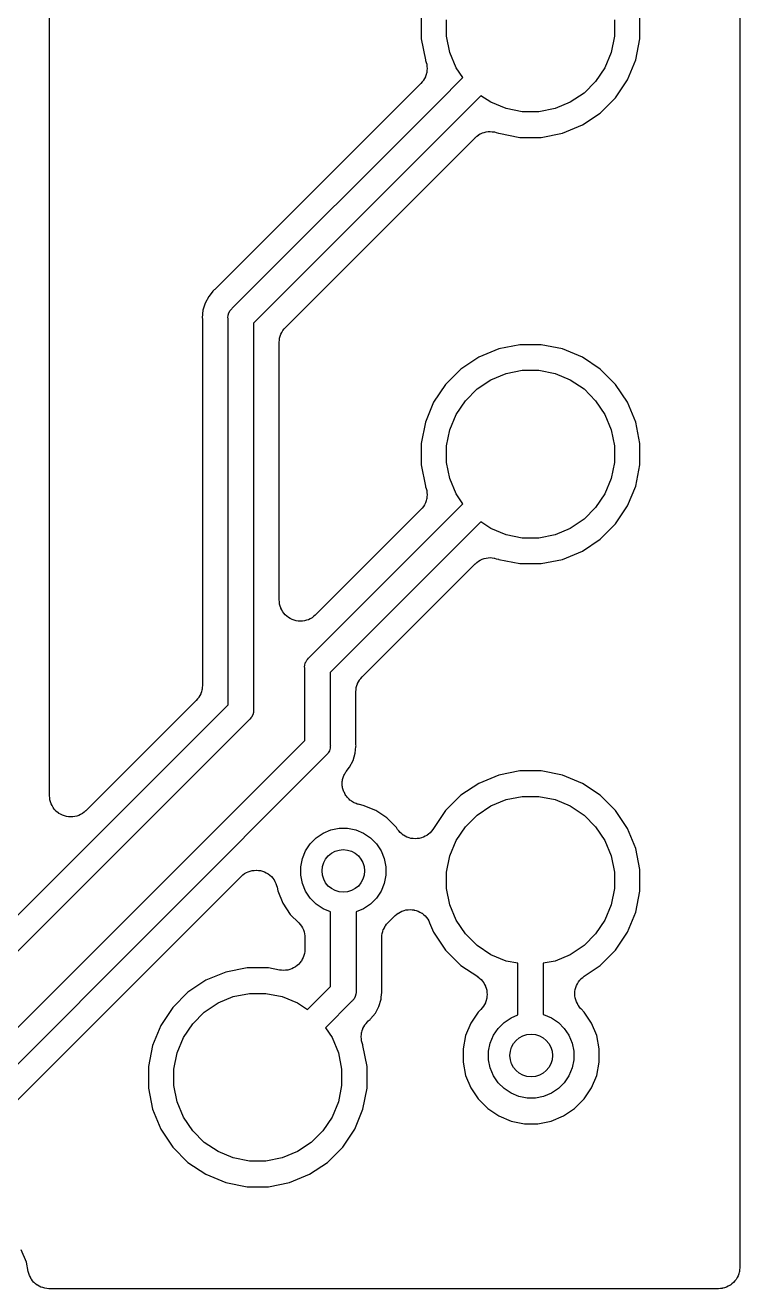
# Model space of a CAD drawing. Extents: x 98.9 to 141.5, y -118.8 to -76.2.
# Drawn here: x 137.23 to 141.49, y -91.74 to -84.21 of the extents above; entities that cross this region are included whole.
import ezdxf

# ---------------------------------------------------------------- set-up
doc = ezdxf.new("R2010")
doc.units = 0
doc.layers.add('BLACK', color=7, linetype='CONTINUOUS')

msp = doc.modelspace()

# ---------------------------------------------------------------- linework, layer by layer
at = {"layer": 'BLACK', "linetype": 'CONTINUOUS'}
for p, q in [((141.488, -79.0858), (141.488, -91.613)), ((137.374, -88.8015), (137.374, -81.7175)), ((139.589, -84.1617), (139.589, -84.2903)), ((139.741, -84.2752), (139.741, -84.1768)), ((140.741, -84.1768), (140.741, -84.2752)), ((140.893, -84.2903), (140.893, -84.1617)), ((139.589, -84.2903), (139.614, -84.4163)), ((139.76, -84.3718), (139.741, -84.2752)), ((140.741, -84.2752), (140.722, -84.3718)), ((140.868, -84.4163), (140.893, -84.2903)), ((139.798, -84.4628), (139.76, -84.3718)), ((140.722, -84.3718), (140.684, -84.4628)), ((139.614, -84.4163), (139.615, -84.4183)), ((139.615, -84.4183), (139.615, -84.4189)), ((139.615, -84.4189), (139.615, -84.4189)), ((139.615, -84.4189), (139.615, -84.419)), ((139.615, -84.419), (139.615, -84.42)), ((139.615, -84.42), (139.618, -84.4313)), ((139.618, -84.4313), (139.622, -84.4427)), ((139.622, -84.4427), (139.622, -84.4432)), ((139.622, -84.4432), (139.622, -84.4438)), ((139.622, -84.4438), (139.623, -84.4554)), ((139.623, -84.4801), (139.622, -84.492)), ((139.623, -84.4554), (139.624, -84.4674)), ((139.624, -84.4685), (139.623, -84.4801)), ((139.624, -84.4674), (139.624, -84.4679)), ((139.624, -84.4679), (139.624, -84.4685)), ((139.837, -84.5219), (139.798, -84.4628)), ((140.684, -84.4628), (140.629, -84.5447)), ((140.819, -84.535), (140.868, -84.4163)), ((139.587, -84.5567), (138.364, -85.7792)), ((139.595, -84.5475), (139.587, -84.5567)), ((139.602, -84.5385), (139.595, -84.5475)), ((139.603, -84.5376), (139.602, -84.538)), ((139.602, -84.538), (139.602, -84.5385)), ((139.608, -84.5271), (139.603, -84.5376)), ((139.614, -84.5167), (139.608, -84.5271)), ((139.618, -84.5042), (139.614, -84.5157)), ((139.614, -84.5157), (139.614, -84.5162)), ((139.614, -84.5162), (139.614, -84.5167)), ((139.621, -84.4931), (139.618, -84.5042)), ((139.622, -84.4926), (139.621, -84.4931)), ((139.622, -84.492), (139.622, -84.4926)), ((139.69, -84.6695), (139.837, -84.5219)), ((140.629, -84.5447), (140.56, -84.6144)), ((140.748, -84.6419), (140.819, -84.535)), ((139.945, -84.6296), (139.798, -84.7772)), ((140.004, -84.6691), (139.945, -84.6296)), ((140.56, -84.6144), (140.478, -84.6691)), ((138.463, -85.8967), (139.69, -84.6695)), ((139.69, -84.6695), (139.69, -84.6695)), ((140.095, -84.7068), (140.004, -84.6691)), ((140.192, -84.726), (140.095, -84.7068)), ((140.387, -84.7068), (140.29, -84.726)), ((140.478, -84.6691), (140.387, -84.7068)), ((140.657, -84.7328), (140.748, -84.6419)), ((139.798, -84.7772), (138.59, -85.9848)), ((139.798, -84.7772), (139.798, -84.7772)), ((140.29, -84.726), (140.192, -84.726)), ((140.55, -84.8041), (140.657, -84.7328)), ((139.921, -84.8713), (139.93, -84.8639)), ((139.93, -84.8637), (139.931, -84.8633)), ((139.93, -84.8639), (139.93, -84.8637)), ((139.931, -84.8633), (139.941, -84.8579)), ((139.941, -84.8579), (139.952, -84.8523)), ((139.952, -84.8522), (139.953, -84.8519)), ((139.952, -84.8523), (139.952, -84.8522)), ((139.953, -84.8519), (139.964, -84.8486)), ((139.964, -84.8486), (139.976, -84.8452)), ((139.976, -84.8451), (139.977, -84.845)), ((139.976, -84.8452), (139.976, -84.8451)), ((139.977, -84.845), (139.988, -84.844)), ((139.988, -84.844), (140, -84.8428)), ((140, -84.8428), (140.001, -84.8429)), ((140.001, -84.8429), (140.001, -84.8428)), ((140.001, -84.8428), (140.013, -84.8441)), ((140.013, -84.8441), (140.025, -84.8453)), ((140.025, -84.8453), (140.025, -84.8454)), ((140.025, -84.8454), (140.026, -84.8455)), ((140.026, -84.8455), (140.037, -84.849)), ((140.037, -84.849), (140.049, -84.8525)), ((140.049, -84.8525), (140.051, -84.8533)), ((140.051, -84.8533), (140.177, -84.8784)), ((140.305, -84.8784), (140.431, -84.8533)), ((140.431, -84.8533), (140.55, -84.8041)), ((138.78, -86.0107), (139.91, -84.88)), ((139.91, -84.88), (139.911, -84.8796)), ((139.911, -84.8795), (139.912, -84.8788)), ((139.911, -84.8796), (139.911, -84.8795)), ((139.911, -84.8795), (139.911, -84.8795)), ((139.912, -84.8788), (139.921, -84.8713)), ((140.177, -84.8784), (140.305, -84.8784)), ((138.323, -85.8256), (138.302, -85.8653)), ((138.343, -85.801), (138.323, -85.8256)), ((138.348, -85.7947), (138.343, -85.801)), ((138.343, -85.801), (138.343, -85.801)), ((138.351, -85.7908), (138.348, -85.7947)), ((138.348, -85.7947), (138.348, -85.7947)), ((138.355, -85.7876), (138.351, -85.7908)), ((138.359, -85.7838), (138.355, -85.7876)), ((138.363, -85.7805), (138.359, -85.7838)), ((138.364, -85.7792), (138.363, -85.7805)), ((138.288, -85.9084), (138.284, -85.9532)), ((138.302, -85.8653), (138.288, -85.9084)), ((138.443, -85.9238), (138.45, -85.9107)), ((138.45, -85.9107), (138.456, -85.9034)), ((138.456, -85.9034), (138.46, -85.8991)), ((138.46, -85.8991), (138.463, -85.8967)), ((138.284, -85.9532), (138.285, -85.9582)), ((138.285, -85.9582), (138.285, -85.96)), ((138.285, -85.96), (138.285, -85.9653)), ((138.285, -85.9653), (138.285, -85.9707)), ((138.285, -85.9707), (138.285, -88.1439)), ((138.437, -85.9532), (138.439, -85.9386)), ((138.438, -85.957), (138.437, -85.9532)), ((138.438, -88.2596), (138.438, -85.957)), ((138.439, -85.9383), (138.443, -85.9239)), ((138.439, -85.9386), (138.439, -85.9383)), ((138.443, -85.9239), (138.443, -85.9238)), ((138.59, -85.9848), (138.59, -88.2875)), ((138.745, -86.0741), (138.749, -86.0629)), ((138.749, -86.0629), (138.752, -86.0517)), ((138.752, -86.0511), (138.753, -86.0505)), ((138.752, -86.0517), (138.752, -86.0511)), ((138.753, -86.0505), (138.758, -86.0402)), ((138.758, -86.0402), (138.764, -86.0299)), ((138.764, -86.0293), (138.765, -86.0288)), ((138.764, -86.0299), (138.764, -86.0293)), ((138.765, -86.0288), (138.772, -86.0198)), ((138.772, -86.0198), (138.78, -86.0107)), ((138.742, -86.0987), (138.744, -86.0871)), ((138.742, -86.1), (138.742, -86.0987)), ((138.742, -86.1001), (138.742, -86.1)), ((138.742, -86.1005), (138.742, -86.1001)), ((138.742, -86.1001), (138.742, -86.1001)), ((138.742, -87.6347), (138.742, -86.1005)), ((138.744, -86.0871), (138.745, -86.0754)), ((138.745, -86.0748), (138.745, -86.0741)), ((138.745, -86.0754), (138.745, -86.0748)), ((140.051, -86.1387), (139.932, -86.1879)), ((140.177, -86.1136), (140.051, -86.1387)), ((140.305, -86.1136), (140.177, -86.1136)), ((140.431, -86.1387), (140.305, -86.1136)), ((140.55, -86.1879), (140.431, -86.1387)), ((139.932, -86.1879), (139.825, -86.2592)), ((140.657, -86.2592), (140.55, -86.1879)), ((139.825, -86.2592), (139.734, -86.3501)), ((140.004, -86.3229), (140.095, -86.2852)), ((140.095, -86.2852), (140.192, -86.266)), ((140.192, -86.266), (140.29, -86.266)), ((140.29, -86.266), (140.387, -86.2852)), ((140.387, -86.2852), (140.478, -86.3229)), ((140.748, -86.3501), (140.657, -86.2592)), ((139.734, -86.3501), (139.663, -86.457)), ((139.922, -86.3776), (140.004, -86.3229)), ((140.478, -86.3229), (140.56, -86.3776)), ((140.819, -86.457), (140.748, -86.3501)), ((139.853, -86.4473), (139.922, -86.3776)), ((140.56, -86.3776), (140.629, -86.4473)), ((139.663, -86.457), (139.614, -86.5757)), ((139.798, -86.5292), (139.853, -86.4473)), ((140.629, -86.4473), (140.684, -86.5292)), ((140.868, -86.5757), (140.819, -86.457)), ((139.614, -86.5757), (139.589, -86.7017)), ((139.76, -86.6202), (139.798, -86.5292)), ((140.684, -86.5292), (140.722, -86.6202)), ((140.893, -86.7017), (140.868, -86.5757)), ((139.741, -86.7168), (139.76, -86.6202)), ((140.722, -86.6202), (140.741, -86.7168)), ((139.589, -86.7017), (139.589, -86.8303)), ((139.741, -86.8152), (139.741, -86.7168)), ((140.741, -86.7168), (140.741, -86.8152)), ((140.893, -86.8303), (140.893, -86.7017)), ((139.76, -86.9118), (139.741, -86.8152)), ((140.741, -86.8152), (140.722, -86.9118)), ((139.589, -86.8303), (139.614, -86.9563)), ((140.868, -86.9563), (140.893, -86.8303)), ((139.614, -86.9563), (139.615, -86.9583)), ((139.615, -86.9583), (139.615, -86.9589)), ((139.615, -86.9589), (139.615, -86.9589)), ((139.615, -86.9589), (139.615, -86.959)), ((139.615, -86.959), (139.615, -86.96)), ((139.615, -86.96), (139.618, -86.9714)), ((139.618, -86.9714), (139.622, -86.9827)), ((139.798, -87.0028), (139.76, -86.9118)), ((140.722, -86.9118), (140.684, -87.0028)), ((140.819, -87.075), (140.868, -86.9563)), ((139.618, -87.0444), (139.614, -87.0557)), ((139.621, -87.0331), (139.618, -87.0444)), ((139.622, -87.0326), (139.621, -87.0331)), ((139.622, -86.9827), (139.622, -86.9832)), ((139.622, -86.9832), (139.622, -86.9838)), ((139.622, -86.9838), (139.623, -86.9956)), ((139.623, -87.0202), (139.622, -87.032)), ((139.622, -87.032), (139.622, -87.0326)), ((139.623, -86.9956), (139.624, -87.0074)), ((139.624, -87.0085), (139.623, -87.0202)), ((139.624, -87.0074), (139.624, -87.0079)), ((139.624, -87.0079), (139.624, -87.0085)), ((139.837, -87.0619), (139.798, -87.0028)), ((140.684, -87.0028), (140.629, -87.0847)), ((138.92, -87.9795), (139.837, -87.0619)), ((139.587, -87.0967), (138.959, -87.7245)), ((139.595, -87.0875), (139.587, -87.0967)), ((139.602, -87.0785), (139.595, -87.0875)), ((139.603, -87.0776), (139.602, -87.078)), ((139.602, -87.078), (139.602, -87.0785)), ((139.608, -87.0672), (139.603, -87.0776)), ((139.614, -87.0568), (139.608, -87.0672)), ((139.614, -87.0557), (139.614, -87.0562)), ((139.614, -87.0562), (139.614, -87.0568)), ((140.629, -87.0847), (140.56, -87.1544)), ((140.748, -87.1819), (140.819, -87.075)), ((139.945, -87.1696), (139.047, -88.0676)), ((140.004, -87.2091), (139.945, -87.1696)), ((140.56, -87.1544), (140.478, -87.2091)), ((140.657, -87.2728), (140.748, -87.1819)), ((140.095, -87.2468), (140.004, -87.2091)), ((140.192, -87.266), (140.095, -87.2468)), ((140.29, -87.266), (140.192, -87.266)), ((140.387, -87.2468), (140.29, -87.266)), ((140.478, -87.2091), (140.387, -87.2468)), ((140.55, -87.3441), (140.657, -87.2728)), ((140.431, -87.3933), (140.55, -87.3441)), ((139.237, -88.0935), (139.91, -87.42)), ((139.91, -87.42), (139.911, -87.4196)), ((139.911, -87.4195), (139.912, -87.4188)), ((139.911, -87.4196), (139.911, -87.4195)), ((139.911, -87.4195), (139.911, -87.4195)), ((139.912, -87.4188), (139.921, -87.4113)), ((139.921, -87.4113), (139.93, -87.4039)), ((139.93, -87.4037), (139.931, -87.4033)), ((139.93, -87.4039), (139.93, -87.4037)), ((139.931, -87.4033), (139.941, -87.3978)), ((139.941, -87.3978), (139.952, -87.3923)), ((139.952, -87.3922), (139.953, -87.3919)), ((139.952, -87.3923), (139.952, -87.3922)), ((139.953, -87.3919), (139.964, -87.3886)), ((139.964, -87.3886), (139.976, -87.3852)), ((139.976, -87.3851), (139.977, -87.385)), ((139.976, -87.3852), (139.976, -87.3851)), ((139.977, -87.385), (139.988, -87.384)), ((139.988, -87.384), (140, -87.3828)), ((140, -87.3828), (140.001, -87.3829)), ((140.001, -87.3829), (140.001, -87.3828)), ((140.001, -87.3828), (140.013, -87.3841)), ((140.013, -87.3841), (140.025, -87.3853)), ((140.025, -87.3853), (140.025, -87.3854)), ((140.025, -87.3854), (140.026, -87.3855)), ((140.026, -87.3855), (140.037, -87.3891)), ((140.037, -87.3891), (140.049, -87.3925)), ((140.049, -87.3925), (140.051, -87.3933)), ((140.051, -87.3933), (140.177, -87.4184)), ((140.177, -87.4184), (140.305, -87.4184)), ((140.305, -87.4184), (140.431, -87.3933)), ((138.744, -87.6467), (138.742, -87.6347)), ((138.745, -87.6589), (138.744, -87.6467)), ((138.745, -87.6592), (138.745, -87.6589)), ((138.745, -87.6594), (138.745, -87.6592)), ((138.748, -87.6711), (138.745, -87.6594)), ((138.752, -87.6827), (138.748, -87.6711)), ((138.752, -87.6829), (138.752, -87.6827)), ((138.752, -87.6831), (138.752, -87.6829)), ((138.758, -87.6939), (138.752, -87.6831)), ((138.763, -87.7046), (138.758, -87.6939)), ((138.764, -87.7048), (138.763, -87.7046)), ((138.764, -87.705), (138.764, -87.7048)), ((138.771, -87.7144), (138.764, -87.705)), ((138.779, -87.7239), (138.771, -87.7144)), ((138.779, -87.724), (138.779, -87.7239)), ((138.779, -87.7242), (138.779, -87.724)), ((138.789, -87.732), (138.779, -87.7242)), ((138.959, -87.7245), (138.958, -87.7254)), ((138.958, -87.7254), (138.958, -87.7255)), ((138.958, -87.7255), (138.958, -87.7255)), ((138.958, -87.7255), (138.958, -87.7258)), ((138.798, -87.7398), (138.789, -87.732)), ((138.798, -87.7399), (138.798, -87.7398)), ((138.798, -87.74), (138.798, -87.7399)), ((138.809, -87.7458), (138.798, -87.74)), ((138.82, -87.7516), (138.809, -87.7458)), ((138.82, -87.7517), (138.82, -87.7516)), ((138.82, -87.7518), (138.82, -87.7517)), ((138.832, -87.7554), (138.82, -87.7518)), ((138.843, -87.759), (138.832, -87.7554)), ((138.844, -87.7591), (138.843, -87.759)), ((138.856, -87.7604), (138.844, -87.7591)), ((138.844, -87.7591), (138.844, -87.7591)), ((138.868, -87.7617), (138.856, -87.7604)), ((138.869, -87.7617), (138.868, -87.7617)), ((138.868, -87.7617), (138.868, -87.7617)), ((138.881, -87.7606), (138.869, -87.7617)), ((138.893, -87.7595), (138.881, -87.7606)), ((138.905, -87.7561), (138.893, -87.7595)), ((138.893, -87.7595), (138.893, -87.7595)), ((138.893, -87.7595), (138.893, -87.7595)), ((138.917, -87.7526), (138.905, -87.7561)), ((138.928, -87.7468), (138.917, -87.7525)), ((138.917, -87.7525), (138.917, -87.7525)), ((138.917, -87.7525), (138.917, -87.7526)), ((138.939, -87.7412), (138.928, -87.7468)), ((138.948, -87.7334), (138.939, -87.741)), ((138.939, -87.741), (138.939, -87.7411)), ((138.939, -87.7411), (138.939, -87.7412)), ((138.958, -87.7258), (138.948, -87.7334)), ((138.894, -88.036), (138.896, -88.0221)), ((138.896, -88.0211), (138.9, -88.0067)), ((138.896, -88.0221), (138.896, -88.0211)), ((138.9, -88.0067), (138.901, -88.0054)), ((138.901, -88.0054), (138.907, -87.9935)), ((138.907, -87.9935), (138.911, -87.9895)), ((138.911, -87.9895), (138.917, -87.9819)), ((138.917, -87.9819), (138.92, -87.9795)), ((138.895, -88.0397), (138.894, -88.036)), ((138.895, -88.4724), (138.895, -88.0397)), ((139.047, -88.0676), (139.047, -88.5003)), ((139.229, -88.1026), (139.237, -88.0935)), ((138.282, -88.1703), (138.279, -88.1816)), ((138.283, -88.169), (138.282, -88.1697)), ((138.282, -88.1697), (138.282, -88.1703)), ((138.284, -88.1574), (138.283, -88.169)), ((138.285, -88.1457), (138.284, -88.1574)), ((138.285, -88.1439), (138.285, -88.1443)), ((138.285, -88.1443), (138.285, -88.1444)), ((138.285, -88.1444), (138.285, -88.1444)), ((138.285, -88.1444), (138.285, -88.1457)), ((139.2, -88.1815), (139.201, -88.1698)), ((139.201, -88.1698), (139.202, -88.1582)), ((139.202, -88.1569), (139.206, -88.1457)), ((139.202, -88.1576), (139.202, -88.1569)), ((139.202, -88.1582), (139.202, -88.1576)), ((139.206, -88.1457), (139.209, -88.1345)), ((139.209, -88.1345), (139.21, -88.1339)), ((139.21, -88.1333), (139.216, -88.1229)), ((139.21, -88.1339), (139.21, -88.1333)), ((139.216, -88.1229), (139.221, -88.1126)), ((139.221, -88.1121), (139.222, -88.1115)), ((139.221, -88.1126), (139.221, -88.1121)), ((139.222, -88.1115), (139.229, -88.1026)), ((138.248, -88.2337), (137.59, -88.8913)), ((138.255, -88.2247), (138.248, -88.2337)), ((138.263, -88.2157), (138.255, -88.2247)), ((138.264, -88.2146), (138.263, -88.2151)), ((138.263, -88.2151), (138.263, -88.2157)), ((138.269, -88.2043), (138.264, -88.2146)), ((138.275, -88.1939), (138.269, -88.2043)), ((138.279, -88.1816), (138.275, -88.1927)), ((138.275, -88.1927), (138.275, -88.1933)), ((138.275, -88.1933), (138.275, -88.1939)), ((139.2, -88.1828), (139.2, -88.1815)), ((139.2, -88.1829), (139.2, -88.1828)), ((139.2, -88.1833), (139.2, -88.1829)), ((139.2, -88.1829), (139.2, -88.1829)), ((139.2, -88.4865), (139.2, -88.1833)), ((135.699, -90.9985), (138.438, -88.2596)), ((138.585, -88.3205), (138.577, -88.3337)), ((138.589, -88.3061), (138.585, -88.3196)), ((138.585, -88.3196), (138.585, -88.3205)), ((138.59, -88.2949), (138.589, -88.3061)), ((138.59, -88.2875), (138.59, -88.2912)), ((138.59, -88.2912), (138.59, -88.2949)), ((138.59, -88.2949), (138.59, -88.2949)), ((138.565, -88.3477), (135.826, -91.0866)), ((138.568, -88.3454), (138.565, -88.3477)), ((138.575, -88.3362), (138.568, -88.3454)), ((138.577, -88.3337), (138.575, -88.3362)), ((136.249, -91.1185), (138.895, -88.4724)), ((139.032, -88.5503), (139.025, -88.5581)), ((139.035, -88.5465), (139.032, -88.5503)), ((139.042, -88.5333), (139.035, -88.5465)), ((139.046, -88.5189), (139.042, -88.5333)), ((139.042, -88.5333), (139.042, -88.5333)), ((139.047, -88.5077), (139.046, -88.5189)), ((139.047, -88.5003), (139.048, -88.504)), ((139.048, -88.504), (139.047, -88.5077)), ((139.047, -88.5077), (139.047, -88.5077)), ((139.183, -88.5919), (139.196, -88.5488)), ((139.196, -88.5488), (139.2, -88.509)), ((139.2, -88.4919), (139.2, -88.4865)), ((139.2, -88.4972), (139.2, -88.4919)), ((139.2, -88.499), (139.2, -88.4972)), ((139.201, -88.504), (139.2, -88.499)), ((139.2, -88.509), (139.201, -88.504)), ((139.2, -88.509), (139.2, -88.509)), ((139.022, -88.5605), (136.376, -91.2066)), ((139.025, -88.5581), (139.022, -88.5605)), ((139.162, -88.6316), (139.183, -88.5919)), ((139.12, -88.7109), (139.121, -88.7045)), ((139.121, -88.7045), (139.123, -88.6988)), ((139.123, -88.6988), (139.124, -88.693)), ((139.124, -88.693), (139.126, -88.687)), ((139.126, -88.687), (139.128, -88.6808)), ((139.128, -88.6808), (139.131, -88.6756)), ((139.131, -88.6756), (139.134, -88.6701)), ((139.134, -88.6701), (139.137, -88.6647)), ((139.137, -88.6647), (139.14, -88.659)), ((139.14, -88.659), (139.144, -88.6544)), ((139.144, -88.6544), (139.147, -88.6495)), ((139.147, -88.6495), (139.162, -88.6316)), ((140.051, -88.6787), (139.932, -88.7279)), ((140.177, -88.6536), (140.051, -88.6787)), ((140.305, -88.6536), (140.177, -88.6536)), ((140.431, -88.6787), (140.305, -88.6536)), ((140.55, -88.7279), (140.431, -88.6787)), ((139.118, -88.7291), (139.119, -88.7232)), ((139.119, -88.7356), (139.118, -88.7291)), ((139.119, -88.7173), (139.12, -88.7109)), ((139.119, -88.7232), (139.119, -88.7173)), ((139.119, -88.7421), (139.119, -88.7356)), ((139.12, -88.7479), (139.119, -88.7421)), ((139.121, -88.7538), (139.12, -88.7479)), ((139.123, -88.7601), (139.121, -88.7538)), ((139.124, -88.7664), (139.123, -88.7601)), ((139.126, -88.7719), (139.124, -88.7664)), ((139.128, -88.7776), (139.126, -88.7719)), ((139.131, -88.7834), (139.128, -88.7776)), ((139.932, -88.7279), (139.825, -88.7993)), ((140.657, -88.7992), (140.55, -88.7279)), ((137.375, -88.8136), (137.374, -88.8015)), ((137.376, -88.8257), (137.375, -88.8136)), ((137.376, -88.826), (137.376, -88.8257)), ((137.376, -88.8262), (137.376, -88.826)), ((137.38, -88.8379), (137.376, -88.8262)), ((137.383, -88.8495), (137.38, -88.8379)), ((137.383, -88.8497), (137.383, -88.8495)), ((137.383, -88.8499), (137.383, -88.8497)), ((137.389, -88.8606), (137.383, -88.8499)), ((139.133, -88.7894), (139.131, -88.7834)), ((139.136, -88.7943), (139.133, -88.7894)), ((139.139, -88.7996), (139.136, -88.7943)), ((139.143, -88.8046), (139.139, -88.7996)), ((139.147, -88.8101), (139.143, -88.8046)), ((139.151, -88.8143), (139.147, -88.8101)), ((139.155, -88.8189), (139.151, -88.8143)), ((139.16, -88.8231), (139.155, -88.8189)), ((139.164, -88.8277), (139.16, -88.8231)), ((139.169, -88.831), (139.164, -88.8277)), ((139.174, -88.8348), (139.169, -88.831)), ((139.179, -88.838), (139.174, -88.8348)), ((139.185, -88.8416), (139.179, -88.838)), ((139.19, -88.8439), (139.185, -88.8416)), ((139.195, -88.8468), (139.19, -88.8439)), ((139.202, -88.8488), (139.195, -88.8468)), ((139.208, -88.8513), (139.202, -88.8488)), ((139.213, -88.8525), (139.208, -88.8513)), ((139.219, -88.8543), (139.213, -88.8525)), ((139.221, -88.8547), (139.219, -88.8543)), ((139.244, -88.8592), (139.221, -88.8547)), ((139.825, -88.7993), (139.734, -88.8901)), ((140.004, -88.8629), (140.095, -88.8252)), ((140.095, -88.8252), (140.192, -88.806)), ((140.192, -88.806), (140.29, -88.806)), ((140.29, -88.806), (140.387, -88.8252)), ((140.387, -88.8252), (140.478, -88.8629)), ((140.748, -88.8901), (140.657, -88.7992)), ((137.395, -88.8714), (137.389, -88.8606)), ((137.395, -88.8716), (137.395, -88.8714)), ((137.395, -88.8718), (137.395, -88.8716)), ((137.402, -88.8812), (137.395, -88.8718)), ((137.41, -88.8907), (137.402, -88.8812)), ((137.41, -88.8908), (137.41, -88.8907)), ((137.41, -88.891), (137.41, -88.8908)), ((137.42, -88.8988), (137.41, -88.891)), ((137.429, -88.9065), (137.42, -88.8988)), ((137.429, -88.9067), (137.429, -88.9065)), ((137.43, -88.9068), (137.429, -88.9067)), ((137.44, -88.9126), (137.43, -88.9068)), ((137.451, -88.9184), (137.44, -88.9126)), ((137.451, -88.9185), (137.451, -88.9184)), ((137.451, -88.9186), (137.451, -88.9185)), ((137.463, -88.9222), (137.451, -88.9186)), ((137.475, -88.9258), (137.463, -88.9222)), ((137.475, -88.9259), (137.475, -88.9258)), ((137.475, -88.9258), (137.475, -88.9258)), ((137.487, -88.9272), (137.475, -88.9259)), ((137.499, -88.9285), (137.487, -88.9272)), ((137.5, -88.9285), (137.499, -88.9285)), ((137.499, -88.9285), (137.499, -88.9285)), ((137.512, -88.9274), (137.5, -88.9285)), ((137.524, -88.9263), (137.512, -88.9274)), ((137.536, -88.9229), (137.524, -88.9263)), ((137.524, -88.9263), (137.524, -88.9263)), ((137.524, -88.9263), (137.524, -88.9263)), ((137.548, -88.9194), (137.536, -88.9229)), ((137.559, -88.9136), (137.548, -88.9193)), ((137.548, -88.9193), (137.548, -88.9193)), ((137.548, -88.9193), (137.548, -88.9194)), ((137.57, -88.908), (137.559, -88.9136)), ((137.58, -88.9001), (137.57, -88.9078)), ((137.57, -88.9078), (137.57, -88.9079)), ((137.57, -88.9079), (137.57, -88.908)), ((137.589, -88.8926), (137.58, -88.9001)), ((137.59, -88.8913), (137.589, -88.8922)), ((137.589, -88.8922), (137.589, -88.8922)), ((137.589, -88.8922), (137.589, -88.8923)), ((137.589, -88.8923), (137.589, -88.8926)), ((139.318, -88.8899), (139.244, -88.8592)), ((139.384, -88.9343), (139.318, -88.8899)), ((139.734, -88.8901), (139.659, -89.0022)), ((139.853, -88.9873), (139.922, -88.9176)), ((139.922, -88.9176), (140.004, -88.8629)), ((140.478, -88.8629), (140.56, -88.9176)), ((140.56, -88.9176), (140.629, -88.9873)), ((140.819, -88.997), (140.748, -88.8901)), ((139.051, -89.0058), (139.1, -88.996)), ((139.1, -88.996), (139.15, -88.996)), ((139.15, -88.996), (139.199, -89.0058)), ((139.441, -88.9909), (139.384, -88.9343)), ((139.448, -89.0022), (139.441, -88.9909)), ((139.456, -89.0114), (139.448, -89.0022)), ((139.658, -89.0036), (139.651, -89.0129)), ((139.659, -89.0031), (139.658, -89.0036)), ((139.659, -89.0022), (139.659, -89.0031)), ((139.659, -89.0031), (139.659, -89.0031)), ((139.659, -89.0031), (139.659, -89.0031)), ((139.798, -89.0692), (139.853, -88.9873)), ((140.629, -88.9873), (140.684, -89.0692)), ((140.868, -89.1157), (140.819, -88.997)), ((138.928, -89.0881), (138.963, -89.0527)), ((138.963, -89.0527), (139.005, -89.0249)), ((139.005, -89.0249), (139.051, -89.0058)), ((139.199, -89.0058), (139.245, -89.0249)), ((139.245, -89.0249), (139.287, -89.0527)), ((139.287, -89.0527), (139.322, -89.0881)), ((139.463, -89.0209), (139.456, -89.0114)), ((139.464, -89.0211), (139.463, -89.0209)), ((139.464, -89.0213), (139.464, -89.0211)), ((139.473, -89.029), (139.464, -89.0213)), ((139.482, -89.0367), (139.473, -89.029)), ((139.483, -89.0369), (139.482, -89.0367)), ((139.483, -89.0371), (139.483, -89.0369)), ((139.494, -89.0429), (139.483, -89.0371)), ((139.504, -89.0486), (139.494, -89.0429)), ((139.505, -89.0487), (139.504, -89.0486)), ((139.505, -89.0488), (139.505, -89.0487)), ((139.517, -89.0524), (139.505, -89.0488)), ((139.528, -89.056), (139.517, -89.0524)), ((139.529, -89.0561), (139.528, -89.056)), ((139.528, -89.056), (139.528, -89.056)), ((139.541, -89.0573), (139.529, -89.0561)), ((139.553, -89.0586), (139.541, -89.0573)), ((139.565, -89.0575), (139.553, -89.0586)), ((139.553, -89.0586), (139.553, -89.0586)), ((139.553, -89.0586), (139.553, -89.0586)), ((139.577, -89.0564), (139.565, -89.0575)), ((139.578, -89.0563), (139.577, -89.0564)), ((139.59, -89.0528), (139.578, -89.0563)), ((139.578, -89.0563), (139.578, -89.0563)), ((139.601, -89.0495), (139.59, -89.0528)), ((139.602, -89.0492), (139.601, -89.0493)), ((139.601, -89.0493), (139.601, -89.0495)), ((139.613, -89.0435), (139.602, -89.0492)), ((139.623, -89.0381), (139.613, -89.0435)), ((139.624, -89.0377), (139.623, -89.0379)), ((139.623, -89.0379), (139.623, -89.0381)), ((139.633, -89.0301), (139.624, -89.0377)), ((139.642, -89.0226), (139.633, -89.0301)), ((139.643, -89.0223), (139.642, -89.0226)), ((139.651, -89.0129), (139.643, -89.0221)), ((139.643, -89.0221), (139.643, -89.0223)), ((139.76, -89.1602), (139.798, -89.0692)), ((140.684, -89.0692), (140.722, -89.1602)), ((138.881, -89.1759), (138.9, -89.1297)), ((138.9, -89.1297), (138.928, -89.0881)), ((139.322, -89.0881), (139.35, -89.1297)), ((139.35, -89.1297), (139.369, -89.1759)), ((140.893, -89.2417), (140.868, -89.1157)), ((138.871, -89.225), (138.881, -89.1759)), ((138.871, -89.275), (138.871, -89.225)), ((139.369, -89.1759), (139.379, -89.225)), ((139.379, -89.225), (139.379, -89.275)), ((139.741, -89.2568), (139.76, -89.1602)), ((140.722, -89.1602), (140.741, -89.2568)), ((136.721, -91.0768), (138.516, -89.2826)), ((138.516, -89.2826), (138.517, -89.2818)), ((138.517, -89.2813), (138.526, -89.2737)), ((138.517, -89.2817), (138.517, -89.2813)), ((138.517, -89.2818), (138.517, -89.2817)), ((138.517, -89.2817), (138.517, -89.2817)), ((138.526, -89.2737), (138.536, -89.2662)), ((138.536, -89.2659), (138.547, -89.2602)), ((138.536, -89.2661), (138.536, -89.2659)), ((138.536, -89.2662), (138.536, -89.2661)), ((138.547, -89.2602), (138.558, -89.2547)), ((138.558, -89.2545), (138.57, -89.2511)), ((138.558, -89.2546), (138.558, -89.2545)), ((138.558, -89.2547), (138.558, -89.2546)), ((138.57, -89.2511), (138.582, -89.2477)), ((138.582, -89.2476), (138.594, -89.2465)), ((138.582, -89.2477), (138.582, -89.2476)), ((138.582, -89.2476), (138.582, -89.2476)), ((138.594, -89.2465), (138.606, -89.2454)), ((138.606, -89.2454), (138.607, -89.2454)), ((138.607, -89.2454), (138.607, -89.2454)), ((138.607, -89.2454), (138.619, -89.2467)), ((138.619, -89.2467), (138.631, -89.248)), ((138.631, -89.248), (138.631, -89.2481)), ((138.631, -89.2481), (138.631, -89.2481)), ((138.631, -89.2481), (138.643, -89.2517)), ((138.643, -89.2517), (138.655, -89.2553)), ((138.655, -89.2553), (138.655, -89.2554)), ((138.655, -89.2554), (138.655, -89.2555)), ((138.655, -89.2555), (138.666, -89.2613)), ((138.666, -89.2613), (138.676, -89.267)), ((138.676, -89.267), (138.677, -89.2672)), ((138.677, -89.2672), (138.677, -89.2674)), ((138.677, -89.2674), (138.686, -89.2752)), ((138.686, -89.2752), (138.696, -89.2828)), ((138.696, -89.2828), (138.696, -89.283)), ((138.696, -89.283), (138.696, -89.2832)), ((138.696, -89.2832), (138.704, -89.2927)), ((138.704, -89.2927), (138.711, -89.302)), ((138.711, -89.302), (138.711, -89.3023)), ((138.711, -89.3023), (138.712, -89.3025)), ((138.712, -89.3025), (138.717, -89.3134)), ((138.881, -89.3241), (138.871, -89.275)), ((139.379, -89.275), (139.369, -89.3241)), ((139.741, -89.3552), (139.741, -89.2568)), ((140.741, -89.2568), (140.741, -89.3552)), ((140.893, -89.3703), (140.893, -89.2417)), ((138.717, -89.3134), (138.723, -89.3239)), ((138.723, -89.3239), (138.723, -89.3242)), ((138.723, -89.3242), (138.723, -89.3244)), ((138.723, -89.3244), (138.727, -89.336)), ((138.727, -89.336), (138.73, -89.3476)), ((138.73, -89.3476), (138.734, -89.3685)), ((138.734, -89.3685), (138.765, -89.4425)), ((138.9, -89.3703), (138.881, -89.3241)), ((138.928, -89.4119), (138.9, -89.3703)), ((139.35, -89.3703), (139.322, -89.4119)), ((139.369, -89.3241), (139.35, -89.3703)), ((139.76, -89.4518), (139.741, -89.3552)), ((140.741, -89.3552), (140.722, -89.4518)), ((140.868, -89.4963), (140.893, -89.3703)), ((138.765, -89.4425), (138.809, -89.5091)), ((138.963, -89.4473), (138.928, -89.4119)), ((139.005, -89.4751), (138.963, -89.4473)), ((139.287, -89.4473), (139.245, -89.4751)), ((139.322, -89.4119), (139.287, -89.4473)), ((139.798, -89.5428), (139.76, -89.4518)), ((140.722, -89.4518), (140.684, -89.5428)), ((138.809, -89.5091), (138.859, -89.5589)), ((139.049, -89.4934), (139.005, -89.4751)), ((139.049, -89.9384), (139.049, -89.4934)), ((139.245, -89.4751), (139.201, -89.4934)), ((139.201, -89.4934), (139.201, -89.9663)), ((139.391, -89.5589), (139.432, -89.5174)), ((139.432, -89.5174), (139.433, -89.5166)), ((139.433, -89.5166), (139.434, -89.5161)), ((139.433, -89.5166), (139.433, -89.5166)), ((139.433, -89.5166), (139.433, -89.5166)), ((139.434, -89.5161), (139.443, -89.5086)), ((139.443, -89.5086), (139.452, -89.5011)), ((139.452, -89.5011), (139.453, -89.5009)), ((139.453, -89.5007), (139.464, -89.4951)), ((139.453, -89.5009), (139.453, -89.5007)), ((139.464, -89.4951), (139.474, -89.4895)), ((139.474, -89.4895), (139.475, -89.4894)), ((139.475, -89.4893), (139.487, -89.4859)), ((139.475, -89.4894), (139.475, -89.4893)), ((139.487, -89.4859), (139.498, -89.4825)), ((139.498, -89.4825), (139.499, -89.4824)), ((139.498, -89.4825), (139.498, -89.4825)), ((139.499, -89.4824), (139.511, -89.4813)), ((139.511, -89.4813), (139.523, -89.4802)), ((139.523, -89.4802), (139.523, -89.4802)), ((139.523, -89.4802), (139.523, -89.4802)), ((139.523, -89.4802), (139.535, -89.4815)), ((139.535, -89.4815), (139.547, -89.4827)), ((139.547, -89.4827), (139.548, -89.4828)), ((139.548, -89.4828), (139.548, -89.4829)), ((139.548, -89.4829), (139.56, -89.4865)), ((139.56, -89.4865), (139.571, -89.49)), ((139.571, -89.49), (139.571, -89.4902)), ((139.571, -89.4902), (139.572, -89.4903)), ((139.572, -89.4903), (139.582, -89.496)), ((139.582, -89.496), (139.593, -89.5018)), ((139.593, -89.5018), (139.593, -89.502)), ((139.593, -89.502), (139.594, -89.5022)), ((139.594, -89.5022), (139.603, -89.5098)), ((139.603, -89.5098), (139.612, -89.5176)), ((139.612, -89.5176), (139.612, -89.5178)), ((139.612, -89.5178), (139.613, -89.518)), ((139.613, -89.518), (139.62, -89.5274)), ((139.62, -89.5274), (139.628, -89.5367)), ((140.819, -89.615), (140.868, -89.4963)), ((138.859, -89.5589), (138.859, -89.5592)), ((138.859, -89.5592), (138.86, -89.5593)), ((138.86, -89.5593), (138.86, -89.5593)), ((138.86, -89.5593), (138.86, -89.5602)), ((138.86, -89.5602), (138.868, -89.5694)), ((138.868, -89.5694), (138.875, -89.5785)), ((138.875, -89.5785), (138.875, -89.579)), ((138.875, -89.579), (138.876, -89.5796)), ((138.876, -89.5796), (138.881, -89.59)), ((138.881, -89.59), (138.887, -89.6003)), ((138.887, -89.6003), (138.887, -89.601)), ((138.887, -89.601), (138.887, -89.6016)), ((138.887, -89.6016), (138.891, -89.6129)), ((139.36, -89.6111), (139.363, -89.5999)), ((139.363, -89.5999), (139.364, -89.5994)), ((139.364, -89.5987), (139.37, -89.5884)), ((139.364, -89.5994), (139.364, -89.5987)), ((139.37, -89.5884), (139.375, -89.5781)), ((139.375, -89.5776), (139.376, -89.577)), ((139.375, -89.5781), (139.375, -89.5776)), ((139.376, -89.577), (139.383, -89.568)), ((139.383, -89.568), (139.391, -89.5589)), ((139.628, -89.5367), (139.628, -89.537)), ((139.628, -89.537), (139.628, -89.5373)), ((139.628, -89.5373), (139.634, -89.5479)), ((139.634, -89.5479), (139.639, -89.5586)), ((139.639, -89.5586), (139.663, -89.615)), ((139.853, -89.6247), (139.798, -89.5428)), ((140.684, -89.5428), (140.629, -89.6247)), ((138.891, -89.6129), (138.894, -89.6241)), ((138.894, -89.6241), (138.894, -89.6247)), ((138.894, -89.6247), (138.894, -89.6254)), ((138.894, -89.6254), (138.895, -89.6371)), ((138.895, -89.6371), (138.896, -89.6487)), ((138.896, -89.6487), (138.896, -89.716)), ((139.354, -89.647), (139.355, -89.6353)), ((139.354, -89.6483), (139.354, -89.647)), ((139.354, -89.6487), (139.354, -89.6483)), ((139.354, -89.6483), (139.354, -89.6483)), ((139.354, -89.6483), (139.354, -89.6483)), ((139.354, -89.9525), (139.354, -89.6487)), ((139.355, -89.6353), (139.356, -89.6236)), ((139.356, -89.6223), (139.36, -89.6111)), ((139.356, -89.623), (139.356, -89.6223)), ((139.356, -89.6236), (139.356, -89.623)), ((139.663, -89.615), (139.734, -89.7219)), ((139.922, -89.6944), (139.853, -89.6247)), ((140.629, -89.6247), (140.56, -89.6944)), ((140.748, -89.7219), (140.819, -89.615)), ((138.89, -89.7538), (138.886, -89.7654)), ((138.894, -89.7424), (138.89, -89.7538)), ((138.895, -89.7298), (138.894, -89.7417)), ((138.894, -89.7417), (138.894, -89.7421)), ((138.894, -89.7421), (138.894, -89.7424)), ((138.896, -89.7178), (138.895, -89.7298)), ((138.896, -89.716), (138.896, -89.717)), ((138.896, -89.717), (138.896, -89.717)), ((138.896, -89.717), (138.896, -89.7171)), ((138.896, -89.7171), (138.896, -89.7178)), ((139.734, -89.7219), (139.825, -89.8128)), ((140.004, -89.7491), (139.922, -89.6944)), ((140.095, -89.7868), (140.004, -89.7491)), ((140.478, -89.7491), (140.387, -89.7868)), ((140.56, -89.6944), (140.478, -89.7491)), ((140.657, -89.8128), (140.748, -89.7219)), ((138.551, -89.8276), (138.425, -89.8527)), ((138.679, -89.8276), (138.551, -89.8276)), ((138.745, -89.8406), (138.679, -89.8276)), ((138.817, -89.8338), (138.806, -89.8372)), ((138.818, -89.8335), (138.817, -89.8336)), ((138.817, -89.8336), (138.817, -89.8338)), ((138.828, -89.8278), (138.818, -89.8335)), ((138.839, -89.8223), (138.828, -89.8278)), ((138.84, -89.8219), (138.839, -89.8221)), ((138.839, -89.8221), (138.839, -89.8223)), ((138.849, -89.8143), (138.84, -89.8219)), ((138.858, -89.8068), (138.849, -89.8143)), ((138.859, -89.8065), (138.858, -89.8068)), ((138.866, -89.797), (138.859, -89.8062)), ((138.859, -89.8062), (138.859, -89.8065)), ((138.874, -89.7878), (138.866, -89.797)), ((138.875, -89.7872), (138.874, -89.7875)), ((138.874, -89.7875), (138.874, -89.7878)), ((138.88, -89.7765), (138.875, -89.7872)), ((138.886, -89.7661), (138.88, -89.7765)), ((138.886, -89.7654), (138.886, -89.7657)), ((138.886, -89.7657), (138.886, -89.7661)), ((139.825, -89.8128), (139.926, -89.8799)), ((140.165, -89.8006), (140.095, -89.7868)), ((140.165, -90.1083), (140.165, -89.8006)), ((140.387, -89.7868), (140.317, -89.8006)), ((140.317, -89.8006), (140.317, -90.1054)), ((140.561, -89.8767), (140.657, -89.8128)), ((138.306, -89.9019), (138.199, -89.9732)), ((138.425, -89.8527), (138.306, -89.9019)), ((138.757, -89.8418), (138.745, -89.8406)), ((138.769, -89.843), (138.757, -89.8418)), ((138.781, -89.8419), (138.769, -89.843)), ((138.769, -89.843), (138.769, -89.843)), ((138.769, -89.843), (138.769, -89.843)), ((138.793, -89.8408), (138.781, -89.8419)), ((138.794, -89.8407), (138.793, -89.8408)), ((138.806, -89.8372), (138.794, -89.8406)), ((138.794, -89.8406), (138.794, -89.8407)), ((139.926, -89.8799), (139.926, -89.8805)), ((139.926, -89.8805), (139.927, -89.8805)), ((139.927, -89.8805), (139.927, -89.8805)), ((139.927, -89.8805), (139.927, -89.8809)), ((139.927, -89.8809), (139.936, -89.8886)), ((139.936, -89.8886), (139.946, -89.8964)), ((139.946, -89.8964), (139.946, -89.8967)), ((139.946, -89.8967), (139.946, -89.8969)), ((139.946, -89.8969), (139.954, -89.9062)), ((139.954, -89.9062), (139.961, -89.9156)), ((140.527, -89.9109), (140.534, -89.9016)), ((140.534, -89.9016), (140.542, -89.8925)), ((140.542, -89.8922), (140.543, -89.8919)), ((140.542, -89.8925), (140.542, -89.8922)), ((140.543, -89.8919), (140.552, -89.8843)), ((140.552, -89.8843), (140.561, -89.8767)), ((138.199, -89.9732), (138.108, -90.0641)), ((138.469, -89.9992), (138.566, -89.98)), ((138.566, -89.98), (138.664, -89.98)), ((138.664, -89.98), (138.761, -89.9992)), ((138.911, -90.0764), (139.049, -89.9384)), ((139.201, -89.9737), (139.2, -89.9849)), ((139.201, -89.9663), (139.202, -89.97)), ((139.202, -89.97), (139.201, -89.9737)), ((139.201, -89.9737), (139.201, -89.9737)), ((139.351, -90.0033), (139.354, -89.975)), ((139.354, -89.9579), (139.354, -89.9525)), ((139.354, -89.9632), (139.354, -89.9579)), ((139.354, -89.965), (139.354, -89.9632)), ((139.355, -89.97), (139.354, -89.965)), ((139.354, -89.975), (139.355, -89.97)), ((139.354, -89.975), (139.354, -89.975)), ((139.961, -89.9156), (139.961, -89.916)), ((139.961, -89.916), (139.962, -89.9163)), ((139.962, -89.9163), (139.967, -89.9268)), ((139.967, -89.9268), (139.973, -89.9376)), ((139.973, -89.9376), (139.973, -89.9379)), ((139.973, -89.9379), (139.973, -89.9383)), ((139.973, -89.9383), (139.976, -89.9496)), ((139.976, -89.9496), (139.98, -89.9613)), ((139.98, -89.9613), (139.98, -89.9617)), ((139.98, -89.9617), (139.98, -89.9621)), ((139.98, -89.9621), (139.981, -89.9739)), ((139.981, -89.9739), (139.982, -89.986)), ((140.505, -89.981), (140.506, -89.9691)), ((140.505, -89.9814), (140.505, -89.981)), ((140.505, -89.9818), (140.505, -89.9814)), ((140.506, -89.9938), (140.505, -89.9818)), ((140.506, -89.9691), (140.507, -89.9571)), ((140.507, -89.9564), (140.511, -89.945)), ((140.507, -89.9567), (140.507, -89.9564)), ((140.507, -89.9571), (140.507, -89.9567)), ((140.511, -89.945), (140.514, -89.9334)), ((140.514, -89.9334), (140.515, -89.9331)), ((140.515, -89.9327), (140.521, -89.9221)), ((140.515, -89.9331), (140.515, -89.9327)), ((140.521, -89.9221), (140.526, -89.9116)), ((140.526, -89.9113), (140.527, -89.9109)), ((140.526, -89.9116), (140.526, -89.9113)), ((138.296, -90.0916), (138.378, -90.0369)), ((138.378, -90.0369), (138.469, -89.9992)), ((138.761, -89.9992), (138.852, -90.0369)), ((138.852, -90.0369), (138.911, -90.0764)), ((139.176, -90.0265), (139.019, -90.1841)), ((139.179, -90.0241), (139.176, -90.0265)), ((139.182, -90.0202), (139.179, -90.0241)), ((139.189, -90.0125), (139.182, -90.0202)), ((139.196, -89.9993), (139.189, -90.0114)), ((139.189, -90.0114), (139.189, -90.0125)), ((139.2, -89.9849), (139.196, -89.9993)), ((139.316, -90.0976), (139.337, -90.0579)), ((139.337, -90.0579), (139.35, -90.0148)), ((139.35, -90.0148), (139.351, -90.0034)), ((139.351, -90.0034), (139.351, -90.0033)), ((139.96, -90.0568), (139.953, -90.0661)), ((139.961, -90.0562), (139.96, -90.0565)), ((139.96, -90.0565), (139.96, -90.0568)), ((139.966, -90.0455), (139.961, -90.0562)), ((139.972, -90.0351), (139.966, -90.0455)), ((139.976, -90.0227), (139.972, -90.0343)), ((139.972, -90.0343), (139.972, -90.0347)), ((139.972, -90.0347), (139.972, -90.0351)), ((139.979, -90.0114), (139.976, -90.0227)), ((139.98, -90.0106), (139.979, -90.011)), ((139.979, -90.011), (139.979, -90.0114)), ((139.981, -89.9985), (139.98, -90.0106)), ((139.982, -89.9868), (139.981, -89.9985)), ((139.982, -89.986), (139.982, -89.9864)), ((139.982, -89.9864), (139.982, -89.9868)), ((140.507, -90.0057), (140.506, -89.9938)), ((140.507, -90.0061), (140.507, -90.0057)), ((140.507, -90.0065), (140.507, -90.0061)), ((140.51, -90.018), (140.507, -90.0065)), ((140.514, -90.0295), (140.51, -90.018)), ((140.514, -90.0298), (140.514, -90.0295)), ((140.514, -90.0302), (140.514, -90.0298)), ((140.52, -90.0408), (140.514, -90.0302)), ((140.525, -90.0515), (140.52, -90.0408)), ((140.525, -90.0518), (140.525, -90.0515)), ((140.526, -90.0522), (140.525, -90.0518)), ((140.533, -90.0615), (140.526, -90.0522)), ((138.108, -90.0641), (138.037, -90.171)), ((138.227, -90.1613), (138.296, -90.0916)), ((139.284, -90.1356), (139.287, -90.1324)), ((139.287, -90.1324), (139.316, -90.0976)), ((139.929, -90.0909), (139.885, -90.1575)), ((139.945, -90.0753), (139.929, -90.0909)), ((139.953, -90.0661), (139.945, -90.0753)), ((140.083, -90.1527), (140.125, -90.1249)), ((140.125, -90.1249), (140.165, -90.1083)), ((140.317, -90.1054), (140.319, -90.1058)), ((140.319, -90.1058), (140.365, -90.1249)), ((140.365, -90.1249), (140.407, -90.1527)), ((140.541, -90.0709), (140.533, -90.0615)), ((140.541, -90.0714), (140.541, -90.0709)), ((140.542, -90.0721), (140.541, -90.0714)), ((140.541, -90.0714), (140.541, -90.0714)), ((140.541, -90.0714), (140.541, -90.0714)), ((140.561, -90.0909), (140.542, -90.0721)), ((140.605, -90.1575), (140.561, -90.0909)), ((138.037, -90.171), (137.988, -90.2897)), ((138.172, -90.2432), (138.227, -90.1613)), ((139.019, -90.1841), (139.058, -90.2432)), ((139.235, -90.2129), (139.238, -90.2016)), ((139.238, -90.2016), (139.242, -90.1903)), ((139.242, -90.1892), (139.248, -90.1788)), ((139.242, -90.1898), (139.242, -90.1892)), ((139.242, -90.1903), (139.242, -90.1898)), ((139.248, -90.1788), (139.253, -90.1684)), ((139.253, -90.1684), (139.254, -90.168)), ((139.254, -90.1675), (139.261, -90.1585)), ((139.254, -90.168), (139.254, -90.1675)), ((139.261, -90.1585), (139.269, -90.1493)), ((139.269, -90.1493), (139.274, -90.144)), ((139.274, -90.144), (139.276, -90.1427)), ((139.276, -90.1427), (139.28, -90.1394)), ((139.28, -90.1394), (139.284, -90.1356)), ((139.885, -90.1575), (139.854, -90.2315)), ((140.02, -90.2297), (140.048, -90.1881)), ((140.048, -90.1881), (140.083, -90.1527)), ((140.407, -90.1527), (140.442, -90.1881)), ((140.442, -90.1881), (140.47, -90.2297)), ((140.636, -90.2315), (140.605, -90.1575)), ((138.134, -90.3342), (138.172, -90.2432)), ((139.058, -90.2432), (139.096, -90.3342)), ((139.232, -90.2375), (139.233, -90.2257)), ((139.232, -90.2381), (139.232, -90.2375)), ((139.232, -90.2386), (139.232, -90.2381)), ((139.233, -90.2503), (139.232, -90.2386)), ((139.233, -90.2257), (139.234, -90.214)), ((139.234, -90.2622), (139.233, -90.2503)), ((139.234, -90.2134), (139.235, -90.2129)), ((139.234, -90.214), (139.234, -90.2134)), ((139.234, -90.2628), (139.234, -90.2622)), ((139.234, -90.2633), (139.234, -90.2628)), ((139.238, -90.2745), (139.234, -90.2633)), ((139.241, -90.286), (139.238, -90.2745)), ((139.854, -90.2315), (139.839, -90.31)), ((139.991, -90.325), (140.001, -90.2759)), ((140.001, -90.2759), (140.02, -90.2297)), ((140.47, -90.2297), (140.489, -90.2759)), ((140.489, -90.2759), (140.499, -90.325)), ((140.651, -90.31), (140.636, -90.2315)), ((137.988, -90.2897), (137.963, -90.4157)), ((138.115, -90.4308), (138.134, -90.3342)), ((139.096, -90.3342), (139.115, -90.4308)), ((139.241, -90.287), (139.241, -90.286)), ((139.241, -90.2871), (139.241, -90.287)), ((139.241, -90.2877), (139.241, -90.2871)), ((139.241, -90.2871), (139.241, -90.2871)), ((139.242, -90.2897), (139.241, -90.2877)), ((139.267, -90.4157), (139.242, -90.2897)), ((139.839, -90.31), (139.839, -90.39)), ((139.991, -90.375), (139.991, -90.325)), ((140.499, -90.325), (140.499, -90.375)), ((140.651, -90.39), (140.651, -90.31)), ((137.963, -90.4157), (137.963, -90.5443)), ((138.115, -90.5292), (138.115, -90.4308)), ((139.115, -90.4308), (139.115, -90.5292)), ((139.267, -90.5443), (139.267, -90.4157)), ((139.839, -90.39), (139.854, -90.4685)), ((140.001, -90.4241), (139.991, -90.375)), ((140.02, -90.4703), (140.001, -90.4241)), ((140.489, -90.4241), (140.47, -90.4703)), ((140.499, -90.375), (140.489, -90.4241)), ((140.636, -90.4685), (140.651, -90.39)), ((139.854, -90.4685), (139.885, -90.5425)), ((140.048, -90.5119), (140.02, -90.4703)), ((140.47, -90.4703), (140.442, -90.5119)), ((140.605, -90.5425), (140.636, -90.4685)), ((137.963, -90.5443), (137.988, -90.6703)), ((138.134, -90.6258), (138.115, -90.5292)), ((139.115, -90.5292), (139.096, -90.6258)), ((139.242, -90.6703), (139.267, -90.5443)), ((139.885, -90.5425), (139.929, -90.6091)), ((140.083, -90.5473), (140.048, -90.5119)), ((140.125, -90.5751), (140.083, -90.5473)), ((140.171, -90.5942), (140.125, -90.5751)), ((140.365, -90.5751), (140.319, -90.5942)), ((140.407, -90.5473), (140.365, -90.5751)), ((140.442, -90.5119), (140.407, -90.5473)), ((140.561, -90.6091), (140.605, -90.5425)), ((138.172, -90.7168), (138.134, -90.6258)), ((139.096, -90.6258), (139.058, -90.7168)), ((139.929, -90.6091), (139.986, -90.6657)), ((140.22, -90.604), (140.171, -90.5942)), ((140.27, -90.604), (140.22, -90.604)), ((140.319, -90.5942), (140.27, -90.604)), ((140.504, -90.6657), (140.561, -90.6091)), ((137.988, -90.6703), (138.037, -90.789)), ((138.227, -90.7987), (138.172, -90.7168)), ((139.058, -90.7168), (139.003, -90.7987)), ((139.193, -90.789), (139.242, -90.6703)), ((139.986, -90.6657), (140.052, -90.7101)), ((140.052, -90.7101), (140.126, -90.7408)), ((140.364, -90.7408), (140.438, -90.7101)), ((140.438, -90.7101), (140.504, -90.6657)), ((138.037, -90.789), (138.108, -90.8959)), ((138.296, -90.8684), (138.227, -90.7987)), ((139.003, -90.7987), (138.934, -90.8684)), ((139.122, -90.8959), (139.193, -90.789)), ((140.126, -90.7408), (140.205, -90.7564)), ((140.205, -90.7564), (140.285, -90.7564)), ((140.285, -90.7564), (140.364, -90.7408)), ((138.378, -90.9231), (138.296, -90.8684)), ((138.934, -90.8684), (138.852, -90.9231)), ((138.108, -90.8959), (138.199, -90.9868)), ((138.469, -90.9608), (138.378, -90.9231)), ((138.566, -90.98), (138.469, -90.9608)), ((138.761, -90.9608), (138.664, -90.98)), ((138.852, -90.9231), (138.761, -90.9608)), ((139.031, -90.9868), (139.122, -90.8959)), ((138.199, -90.9868), (138.306, -91.0581)), ((138.664, -90.98), (138.566, -90.98)), ((138.924, -91.0581), (139.031, -90.9868)), ((138.306, -91.0581), (138.425, -91.1073)), ((138.425, -91.1073), (138.551, -91.1324)), ((138.679, -91.1324), (138.805, -91.1073)), ((138.805, -91.1073), (138.924, -91.0581)), ((138.551, -91.1324), (138.679, -91.1324)), ((137.236, -91.5815), (137.205, -91.5075)), ((137.247, -91.6378), (137.236, -91.5815)), ((137.25, -91.6493), (137.247, -91.6378)), ((141.485, -91.6394), (141.482, -91.6508)), ((141.486, -91.639), (141.485, -91.6394)), ((141.487, -91.6267), (141.486, -91.6385)), ((141.486, -91.6385), (141.486, -91.639)), ((141.488, -91.6148), (141.487, -91.6267)), ((141.488, -91.613), (141.488, -91.6139)), ((141.488, -91.6139), (141.488, -91.6139)), ((141.488, -91.6139), (141.488, -91.6139)), ((141.488, -91.6139), (141.488, -91.6148)), ((137.254, -91.6606), (137.25, -91.6493)), ((137.254, -91.661), (137.254, -91.6606)), ((137.254, -91.6615), (137.254, -91.661)), ((137.26, -91.672), (137.254, -91.6615)), ((137.265, -91.6825), (137.26, -91.672)), ((137.266, -91.6829), (137.265, -91.6825)), ((137.266, -91.6834), (137.266, -91.6829)), ((137.273, -91.6926), (137.266, -91.6834)), ((137.281, -91.7019), (137.273, -91.6926)), ((137.281, -91.7022), (137.281, -91.7019)), ((137.282, -91.7026), (137.281, -91.7022)), ((137.291, -91.7102), (137.282, -91.7026)), ((137.3, -91.7178), (137.291, -91.7102)), ((141.441, -91.7112), (141.432, -91.7188)), ((141.45, -91.7037), (141.441, -91.7112)), ((141.451, -91.7031), (141.45, -91.7034)), ((141.45, -91.7034), (141.45, -91.7037)), ((141.458, -91.6939), (141.451, -91.7031)), ((141.466, -91.6848), (141.458, -91.6939)), ((141.467, -91.684), (141.466, -91.6844)), ((141.466, -91.6844), (141.466, -91.6848)), ((141.472, -91.6735), (141.467, -91.684)), ((141.478, -91.663), (141.472, -91.6735)), ((141.482, -91.6508), (141.478, -91.6622)), ((141.478, -91.6622), (141.478, -91.6626)), ((141.478, -91.6626), (141.478, -91.663)), ((137.3, -91.718), (137.3, -91.7178)), ((137.301, -91.7184), (137.3, -91.718)), ((137.311, -91.724), (137.301, -91.7184)), ((137.322, -91.7297), (137.311, -91.724)), ((137.322, -91.7299), (137.322, -91.7297)), ((137.322, -91.7301), (137.322, -91.7299)), ((137.334, -91.7336), (137.322, -91.7301)), ((137.345, -91.7372), (137.334, -91.7336)), ((137.346, -91.7373), (137.345, -91.7372)), ((137.346, -91.7374), (137.346, -91.7373)), ((137.358, -91.7387), (137.346, -91.7374)), ((137.37, -91.74), (137.358, -91.7387)), ((137.371, -91.74), (137.37, -91.74)), ((137.372, -91.74), (137.371, -91.74)), ((137.371, -91.74), (137.371, -91.74)), ((137.371, -91.74), (137.371, -91.74)), ((141.361, -91.74), (137.372, -91.74)), ((141.373, -91.7388), (141.361, -91.74)), ((141.385, -91.7377), (141.373, -91.7388)), ((141.386, -91.7376), (141.385, -91.7376)), ((141.385, -91.7376), (141.385, -91.7377)), ((141.397, -91.7341), (141.386, -91.7376)), ((141.409, -91.7308), (141.397, -91.7341)), ((141.41, -91.7304), (141.409, -91.7305)), ((141.409, -91.7305), (141.409, -91.7308)), ((141.42, -91.7248), (141.41, -91.7304)), ((141.431, -91.7193), (141.42, -91.7248)), ((141.432, -91.7188), (141.431, -91.719)), ((141.431, -91.719), (141.431, -91.7193))]:
    msp.add_line(p, q, dxfattribs=at)
at = {"layer": 'BLACK'}
for centre in [(139.125, -89.25), (140.245, -90.35)]:
    msp.add_circle(centre, 0.127, dxfattribs=at)

doc.saveas('drawing.dxf')
